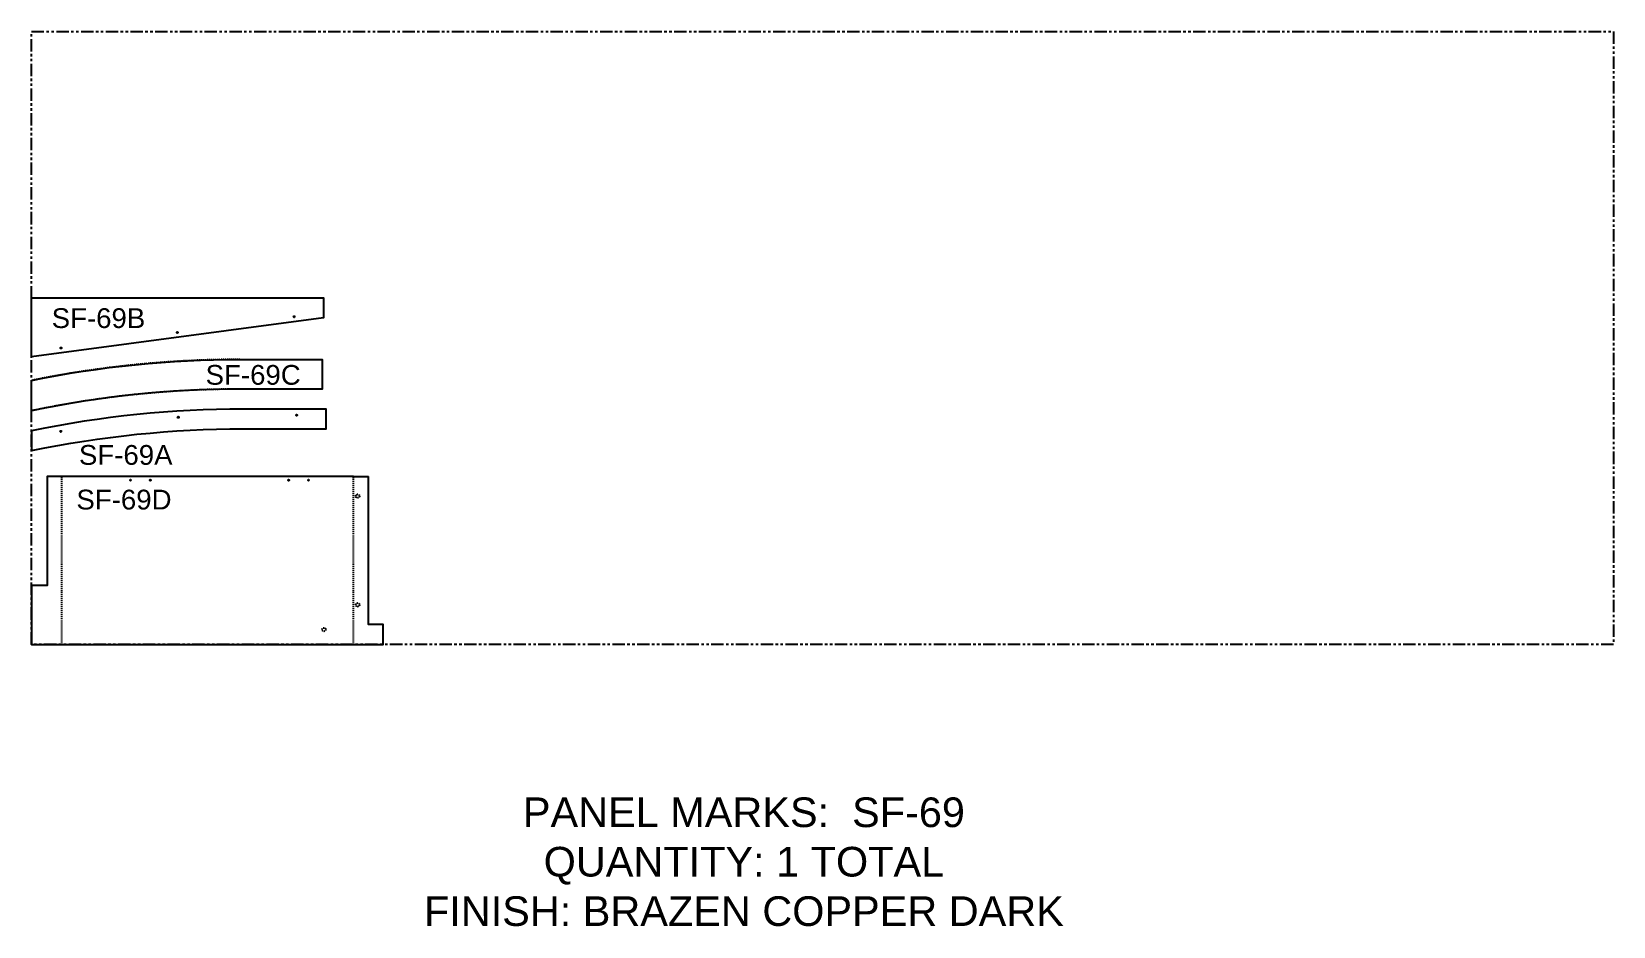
# Model space of a CAD drawing. Header units: inches. Extents: x 0 to 160, y -29 to 62.
import ezdxf

# ---------------------------------------------------------------- set-up
doc = ezdxf.new("R2010")
doc.units = ezdxf.units.IN
doc.header["$MEASUREMENT"] = 0
doc.linetypes.add('HIDDEN', pattern=[0.375, 0.25, -0.125])
doc.linetypes.add('PHANTOM', pattern=[2.5, 1.25, -0.25, 0.25, -0.25, 0.25, -0.25])
for name, color, linetype in [('CUT', 7, 'Continuous'), ('DIMS', 1, 'Continuous'), ('HOLES', 6, 'Continuous'), ('ROUT', 1, 'HIDDEN'), ('SHEET', 5, 'PHANTOM'), ('TEXT', 2, 'PHANTOM'), ('WEEPS', 3, 'HIDDEN')]:
    doc.layers.add(name, color=color, linetype=linetype)
doc.styles.get("Standard").update_dxf_attribs({"font": 'arial.ttf'})

msp = doc.modelspace()

# ---------------------------------------------------------------- linework, layer by layer
at = {"layer": 'CUT', "ltscale": 0.25}
msp.add_line((32.56, 17), (34.06, 17), dxfattribs=at)
at = {"layer": 'CUT'}
msp.add_lwpolyline([(0, 29.08), (0, 35.05), (29.53, 35.05), (29.53, 33.04)], close=True, dxfattribs=at)
at = {"layer": 'CUT', "ltscale": 0.25}
msp.add_lwpolyline([(0, 26.71, -0.050182), (21.06, 28.83), (29.38, 28.83), (29.38, 25.83), (21.06, 25.83, 0.051672), (0, 23.64)], format="xyb", close=True, dxfattribs=at)
at = {"layer": 'CUT'}
msp.add_lwpolyline([(0, 19.62, -0.050442), (21.41, 21.81), (29.8, 21.81), (29.8, 23.81), (21.41, 23.81, 0.050442), (0, 21.62)], format="xyb", close=True, dxfattribs=at)
msp.add_lwpolyline([(32.56, 17), (3.06, 17), (1.56, 17), (1.56, 5.97), (0, 5.97), (0, 0), (35.56, 0), (35.56, 2), (34.06, 2), (34.06, 17)], dxfattribs=at)
at = {"layer": 'HOLES', "ltscale": 0.25}
for centre in [(26.56, 33.15), (14.73, 31.56), (2.97, 29.99), (14.83, 22.98), (26.8, 23.19), (2.95, 21.55), (10, 16.62), (12, 16.62), (26, 16.62), (28, 16.62)]:
    msp.add_circle(centre, 0.0625, dxfattribs=at)
at = {"layer": 'ROUT', "ltscale": 0.25}
for p, q in [((3.06, 0), (3.06, 17)), ((32.56, 0), (32.56, 17))]:
    msp.add_line(p, q, dxfattribs=at)
for points in [[(0, 29.08), (0, 35.05), (29.53, 35.05), (29.53, 33.04)], [(0, 5.97), (0, 0), (35.56, 0), (35.56, 2)]]:
    msp.add_lwpolyline(points, dxfattribs=at)
msp.add_lwpolyline([(0, 26.71, -0.050182), (21.06, 28.83), (29.38, 28.83), (29.38, 25.83), (21.06, 25.83, 0.051672), (0, 23.64)], format="xyb", close=True, dxfattribs=at)
at = {"layer": 'SHEET'}
msp.add_lwpolyline([(0, 62), (160, 62), (160, 0), (0, 0)], close=True, dxfattribs=at)
at = {"layer": 'WEEPS', "ltscale": 0.25}
for centre in [(32.97, 15), (32.97, 4), (29.56, 1.5)]:
    msp.add_circle(centre, 0.188, dxfattribs=at)

# ---------------------------------------------------------------- texts
at = {"layer": 'DIMS', "ltscale": 0.25, "char_height": 2, "attachment_point": 2}
for s, insert in [('SF-69B', (6.76, 34.01)), ('SF-69C', (22.41, 28.27, 0)), ('SF-69A', (9.52, 20.17, 0)), ('SF-69D', (9.34, 15.65))]:
    msp.add_mtext_dynamic_manual_height_columns(s, width=3.0859, gutter_width=10, heights=[2.07], dxfattribs=dict(at, insert=insert))
at = {"layer": 'TEXT', "insert": (72.05, -22.01), "char_height": 3, "attachment_point": 5}
msp.add_mtext_dynamic_manual_height_columns('PANEL MARKS:  SF-69\\PQUANTITY: 1 TOTAL\\PFINISH: BRAZEN COPPER DARK', width=199.7409, gutter_width=1, heights=[0], dxfattribs=at)

doc.saveas('drawing.dxf')
